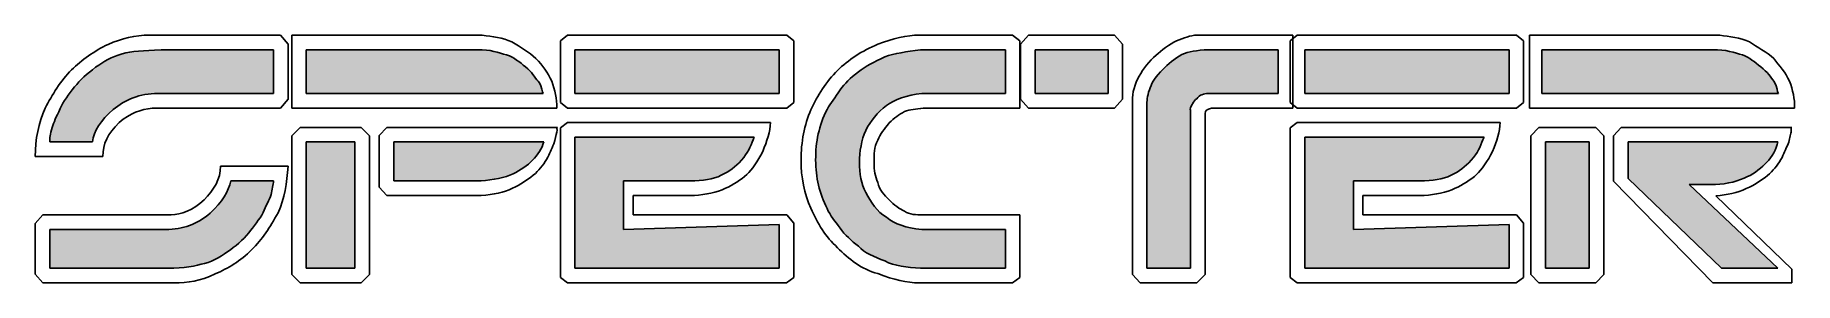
# Model space of a CAD drawing. Header units: inches. Extents: x 0 to 63.8, y 0 to 9.
import ezdxf

# ---------------------------------------------------------------- set-up
doc = ezdxf.new("R2010")
doc.units = ezdxf.units.IN
doc.header["$MEASUREMENT"] = 0

msp = doc.modelspace()

# ---------------------------------------------------------------- hatches: boundary and pattern name
h = msp.add_hatch(color=256)
h.dxf.hatch_style = 1
edge = h.paths.add_edge_path()
edge.add_spline(control_points=[(2.825, 6.29), (3.254, 6.642), (3.796, 6.877), (4.448, 6.877)], knot_values=[0, 0, 0, 0, 1, 1, 1, 1], degree=3, periodic=0)
edge.add_line((4.448, 6.877), (8.64, 6.877))
edge.add_line((8.64, 6.877), (8.64, 8.464))
edge.add_line((8.64, 8.464), (4.561, 8.464))
edge.add_spline(control_points=[(4.561, 8.464), (3.915, 8.415), (3.496, 8.423), (3.153, 8.313)], knot_values=[0, 0, 0, 0, 1, 1, 1, 1], degree=3, periodic=0)
edge.add_spline(control_points=[(3.153, 8.313), (2.757, 8.195), (2.489, 8.04), (2.191, 7.825)], knot_values=[0, 0, 0, 0, 1, 1, 1, 1], degree=3, periodic=0)
edge.add_spline(control_points=[(2.191, 7.825), (1.869, 7.589), (1.637, 7.371), (1.422, 7.111)], knot_values=[0, 0, 0, 0, 1, 1, 1, 1], degree=3, periodic=0)
edge.add_spline(control_points=[(1.422, 7.111), (1.203, 6.831), (1.033, 6.588), (0.901, 6.325)], knot_values=[0, 0, 0, 0, 1, 1, 1, 1], degree=3, periodic=0)
edge.add_spline(control_points=[(0.901, 6.325), (0.762, 6.014), (0.673, 5.836), (0.615, 5.639)], knot_values=[0, 0, 0, 0, 1, 1, 1, 1], degree=3, periodic=0)
edge.add_spline(control_points=[(0.615, 5.639), (0.529, 5.386), (0.529, 5.268), (0.529, 5.116)], knot_values=[0, 0, 0, 0, 1, 1, 1, 1], degree=3, periodic=0)
edge.add_line((0.529, 5.116), (2.081, 5.116))
edge.add_spline(control_points=[(2.081, 5.116), (2.1, 5.508), (2.395, 5.9), (2.825, 6.29)], knot_values=[0, 0, 0, 0, 1, 1, 1, 1], degree=3, periodic=0)
edge = h.paths.add_edge_path()
edge.add_spline(control_points=[(7.089, 3.704), (7.011, 3.324), (6.774, 2.934), (6.344, 2.536)], knot_values=[0, 0, 0, 0, 1, 1, 1, 1], degree=3, periodic=0)
edge.add_spline(control_points=[(6.344, 2.536), (5.857, 2.117), (5.374, 1.941), (4.724, 1.941)], knot_values=[0, 0, 0, 0, 1, 1, 1, 1], degree=3, periodic=0)
edge.add_line((4.724, 1.941), (0.529, 1.941))
edge.add_line((0.529, 1.941), (0.529, 0.529))
edge.add_line((0.529, 0.529), (4.611, 0.529))
edge.add_spline(control_points=[(4.611, 0.529), (5.196, 0.522), (5.673, 0.569), (6.016, 0.673)], knot_values=[0, 0, 0, 0, 1, 1, 1, 1], degree=3, periodic=0)
edge.add_spline(control_points=[(6.016, 0.673), (6.353, 0.729), (6.681, 0.93), (6.978, 1.133)], knot_values=[0, 0, 0, 0, 1, 1, 1, 1], degree=3, periodic=0)
edge.add_spline(control_points=[(6.978, 1.133), (7.243, 1.312), (7.532, 1.563), (7.747, 1.811)], knot_values=[0, 0, 0, 0, 1, 1, 1, 1], degree=3, periodic=0)
edge.add_spline(control_points=[(7.747, 1.811), (7.908, 2.043), (8.136, 2.306), (8.268, 2.552)], knot_values=[0, 0, 0, 0, 1, 1, 1, 1], degree=3, periodic=0)
edge.add_spline(control_points=[(8.268, 2.552), (8.349, 2.773), (8.495, 3.018), (8.552, 3.206)], knot_values=[0, 0, 0, 0, 1, 1, 1, 1], degree=3, periodic=0)
edge.add_spline(control_points=[(8.552, 3.206), (8.582, 3.385), (8.64, 3.561), (8.64, 3.704)], knot_values=[0, 0, 0, 0, 1, 1, 1, 1], degree=3, periodic=0)
edge.add_line((8.64, 3.704), (7.089, 3.704))
edge = h.paths.add_edge_path()
edge.add_line((9.827, 8.464), (9.827, 6.877))
edge.add_line((9.827, 6.877), (18.409, 6.877))
edge.add_spline(control_points=[(18.409, 6.877), (18.371, 6.929), (18.366, 7.115), (18.282, 7.263)], knot_values=[0, 0, 0, 0, 1, 1, 1, 1], degree=3, periodic=0)
edge.add_spline(control_points=[(18.282, 7.263), (18.142, 7.401), (18.056, 7.581), (17.858, 7.772)], knot_values=[0, 0, 0, 0, 1, 1, 1, 1], degree=3, periodic=0)
edge.add_spline(control_points=[(17.858, 7.772), (17.628, 7.96), (17.439, 8.12), (17.196, 8.241)], knot_values=[0, 0, 0, 0, 1, 1, 1, 1], degree=3, periodic=0)
edge.add_spline(control_points=[(17.196, 8.241), (16.91, 8.322), (16.624, 8.438), (16.202, 8.464)], knot_values=[0, 0, 0, 0, 1, 1, 1, 1], degree=3, periodic=0)
edge.add_line((16.202, 8.464), (9.827, 8.464))
edge = h.paths.add_edge_path()
edge.add_line((13.002, 5.116), (13.002, 3.704))
edge.add_line((13.002, 3.704), (16.16, 3.704))
edge.add_spline(control_points=[(16.16, 3.704), (16.59, 3.733), (17.031, 3.82), (17.323, 3.964)], knot_values=[0, 0, 0, 0, 1, 1, 1, 1], degree=3, periodic=0)
edge.add_spline(control_points=[(17.323, 3.964), (17.586, 4.081), (17.85, 4.27), (18.029, 4.449)], knot_values=[0, 0, 0, 0, 1, 1, 1, 1], degree=3, periodic=0)
edge.add_spline(control_points=[(18.029, 4.449), (18.211, 4.643), (18.375, 4.878), (18.434, 5.116)], knot_values=[0, 0, 0, 0, 1, 1, 1, 1], degree=3, periodic=0)
edge.add_line((18.434, 5.116), (13.002, 5.116))
h.paths.add_polyline_path([(11.591, 5.116), (9.827, 5.116), (9.827, 0.529), (11.591, 0.529)])
h.paths.add_polyline_path([(26.973, 6.877), (26.973, 8.464), (19.567, 8.464), (19.567, 6.877)])
edge = h.paths.add_edge_path()
edge.add_line((21.331, 3.704), (23.911, 3.704))
edge.add_spline(control_points=[(23.911, 3.704), (24.359, 3.728), (24.675, 3.787), (24.989, 3.966)], knot_values=[0, 0, 0, 0, 1, 1, 1, 1], degree=3, periodic=0)
edge.add_spline(control_points=[(24.989, 3.966), (25.259, 4.116), (25.45, 4.265), (25.686, 4.553)], knot_values=[0, 0, 0, 0, 1, 1, 1, 1], degree=3, periodic=0)
edge.add_spline(control_points=[(25.686, 4.553), (25.88, 4.794), (25.957, 5.04), (26.066, 5.292)], knot_values=[0, 0, 0, 0, 1, 1, 1, 1], degree=3, periodic=0)
edge.add_line((26.066, 5.292), (19.567, 5.292))
edge.add_line((19.567, 5.292), (19.567, 0.529))
edge.add_line((19.567, 0.529), (26.973, 0.529))
edge.add_line((26.973, 0.529), (26.973, 2.117))
edge.add_line((26.973, 2.117), (21.331, 1.941))
edge.add_line((21.331, 1.941), (21.331, 3.704))
edge = h.paths.add_edge_path()
edge.add_spline(control_points=[(28.704, 6.298), (28.408, 5.703), (28.29, 5.132), (28.29, 4.46)], knot_values=[0, 0, 0, 0, 1, 1, 1, 1], degree=3, periodic=0)
edge.add_spline(control_points=[(28.29, 4.46), (28.29, 3.822), (28.428, 3.25), (28.704, 2.696)], knot_values=[0, 0, 0, 0, 1, 1, 1, 1], degree=3, periodic=0)
edge.add_spline(control_points=[(28.704, 2.696), (28.817, 2.444), (28.995, 2.225), (29.175, 1.99)], knot_values=[0, 0, 0, 0, 1, 1, 1, 1], degree=3, periodic=0)
edge.add_spline(control_points=[(29.175, 1.99), (29.354, 1.738), (29.576, 1.534), (29.839, 1.329)], knot_values=[0, 0, 0, 0, 1, 1, 1, 1], degree=3, periodic=0)
edge.add_spline(control_points=[(29.839, 1.329), (30.058, 1.092), (30.422, 0.944), (30.793, 0.794)], knot_values=[0, 0, 0, 0, 1, 1, 1, 1], degree=3, periodic=0)
edge.add_spline(control_points=[(30.793, 0.794), (31.155, 0.614), (31.599, 0.555), (32.094, 0.529)], knot_values=[0, 0, 0, 0, 1, 1, 1, 1], degree=3, periodic=0)
edge.add_line((32.094, 0.529), (35.167, 0.529))
edge.add_line((35.167, 0.529), (35.167, 1.941))
edge.add_line((35.167, 1.941), (32.138, 1.941))
edge.add_spline(control_points=[(32.138, 1.941), (31.548, 1.992), (31.168, 2.138), (30.854, 2.379)], knot_values=[0, 0, 0, 0, 1, 1, 1, 1], degree=3, periodic=0)
edge.add_spline(control_points=[(30.854, 2.379), (30.51, 2.592), (30.292, 2.923), (30.107, 3.285)], knot_values=[0, 0, 0, 0, 1, 1, 1, 1], degree=3, periodic=0)
edge.add_spline(control_points=[(30.107, 3.285), (29.937, 3.584), (29.878, 3.983), (29.878, 4.371)], knot_values=[0, 0, 0, 0, 1, 1, 1, 1], degree=3, periodic=0)
edge.add_spline(control_points=[(29.878, 4.371), (29.878, 4.764), (29.954, 5.198), (30.107, 5.534)], knot_values=[0, 0, 0, 0, 1, 1, 1, 1], degree=3, periodic=0)
edge.add_spline(control_points=[(30.107, 5.534), (30.275, 5.872), (30.541, 6.194), (30.854, 6.436)], knot_values=[0, 0, 0, 0, 1, 1, 1, 1], degree=3, periodic=0)
edge.add_spline(control_points=[(30.854, 6.436), (31.136, 6.649), (31.596, 6.825), (32.138, 6.877)], knot_values=[0, 0, 0, 0, 1, 1, 1, 1], degree=3, periodic=0)
edge.add_line((32.138, 6.877), (35.167, 6.877))
edge.add_line((35.167, 6.877), (35.167, 8.464))
edge.add_line((35.167, 8.464), (32.094, 8.464))
edge.add_spline(control_points=[(32.094, 8.464), (31.566, 8.38), (31.166, 8.35), (30.793, 8.2)], knot_values=[0, 0, 0, 0, 1, 1, 1, 1], degree=3, periodic=0)
edge.add_spline(control_points=[(30.793, 8.2), (30.41, 8.02), (30.104, 7.87), (29.839, 7.665)], knot_values=[0, 0, 0, 0, 1, 1, 1, 1], degree=3, periodic=0)
edge.add_spline(control_points=[(29.839, 7.665), (29.531, 7.432), (29.355, 7.238), (29.175, 7.003)], knot_values=[0, 0, 0, 0, 1, 1, 1, 1], degree=3, periodic=0)
edge.add_spline(control_points=[(29.175, 7.003), (28.994, 6.726), (28.837, 6.533), (28.704, 6.298)], knot_values=[0, 0, 0, 0, 1, 1, 1, 1], degree=3, periodic=0)
h.paths.add_polyline_path([(38.888, 6.877), (38.888, 8.464), (36.242, 8.464), (36.242, 6.877)])
h.paths.add_polyline_path([(56.331, 5.116), (54.743, 5.116), (54.743, 0.529), (56.331, 0.529)])
edge = h.paths.add_edge_path()
edge.add_line((57.742, 5.116), (57.742, 3.79))
edge.add_line((57.742, 3.79), (61.129, 0.529))
edge.add_line((61.129, 0.529), (63.163, 0.529))
edge.add_line((63.163, 0.529), (59.95, 3.569))
edge.add_line((59.95, 3.569), (60.903, 3.569))
edge.add_spline(control_points=[(60.903, 3.569), (61.33, 3.589), (61.771, 3.698), (62.063, 3.856)], knot_values=[0, 0, 0, 0, 1, 1, 1, 1], degree=3, periodic=0)
edge.add_spline(control_points=[(62.063, 3.856), (62.326, 3.964), (62.591, 4.19), (62.769, 4.385)], knot_values=[0, 0, 0, 0, 1, 1, 1, 1], degree=3, periodic=0)
edge.add_spline(control_points=[(62.769, 4.385), (62.951, 4.562), (63.115, 4.856), (63.174, 5.116)], knot_values=[0, 0, 0, 0, 1, 1, 1, 1], degree=3, periodic=0)
edge.add_line((63.174, 5.116), (57.742, 5.116))
edge = h.paths.add_edge_path()
edge.add_line((54.608, 8.464), (54.608, 6.877))
edge.add_line((54.608, 6.877), (63.191, 6.877))
edge.add_spline(control_points=[(63.191, 6.877), (63.138, 6.929), (63.148, 7.115), (63.064, 7.263)], knot_values=[0, 0, 0, 0, 1, 1, 1, 1], degree=3, periodic=0)
edge.add_spline(control_points=[(63.064, 7.263), (62.969, 7.401), (62.838, 7.581), (62.64, 7.772)], knot_values=[0, 0, 0, 0, 1, 1, 1, 1], degree=3, periodic=0)
edge.add_spline(control_points=[(62.64, 7.772), (62.396, 7.96), (62.221, 8.12), (61.978, 8.241)], knot_values=[0, 0, 0, 0, 1, 1, 1, 1], degree=3, periodic=0)
edge.add_spline(control_points=[(61.978, 8.241), (61.736, 8.322), (61.406, 8.438), (60.983, 8.464)], knot_values=[0, 0, 0, 0, 1, 1, 1, 1], degree=3, periodic=0)
edge.add_line((60.983, 8.464), (54.608, 8.464))
h.paths.add_polyline_path([(53.426, 6.877), (53.426, 8.464), (46.02, 8.464), (46.02, 6.877)])
edge = h.paths.add_edge_path()
edge.add_line((46.02, 5.292), (46.02, 0.529))
edge.add_line((46.02, 0.529), (53.426, 0.529))
edge.add_line((53.426, 0.529), (53.426, 2.117))
edge.add_line((53.426, 2.117), (47.784, 1.941))
edge.add_line((47.784, 1.941), (47.784, 3.704))
edge.add_line((47.784, 3.704), (50.364, 3.704))
edge.add_spline(control_points=[(50.364, 3.704), (50.812, 3.728), (51.128, 3.787), (51.442, 3.966)], knot_values=[0, 0, 0, 0, 1, 1, 1, 1], degree=3, periodic=0)
edge.add_spline(control_points=[(51.442, 3.966), (51.712, 4.116), (51.903, 4.265), (52.139, 4.553)], knot_values=[0, 0, 0, 0, 1, 1, 1, 1], degree=3, periodic=0)
edge.add_spline(control_points=[(52.139, 4.553), (52.333, 4.794), (52.41, 5.04), (52.519, 5.292)], knot_values=[0, 0, 0, 0, 1, 1, 1, 1], degree=3, periodic=0)
edge.add_line((52.519, 5.292), (46.02, 5.292))
edge = h.paths.add_edge_path()
edge.add_line((40.299, 0.529), (41.884, 0.529))
edge.add_line((41.884, 0.529), (41.884, 6.273))
edge.add_spline(control_points=[(41.884, 6.273), (41.826, 6.299), (41.901, 6.397), (41.936, 6.469)], knot_values=[0, 0, 0, 0, 1, 1, 1, 1], degree=3, periodic=0)
edge.add_spline(control_points=[(41.936, 6.469), (41.954, 6.501), (42.014, 6.604), (42.065, 6.662)], knot_values=[0, 0, 0, 0, 1, 1, 1, 1], degree=3, periodic=0)
edge.add_spline(control_points=[(42.065, 6.662), (42.118, 6.676), (42.178, 6.771), (42.245, 6.813)], knot_values=[0, 0, 0, 0, 1, 1, 1, 1], degree=3, periodic=0)
edge.add_spline(control_points=[(42.245, 6.813), (42.309, 6.819), (42.382, 6.877), (42.46, 6.877)], knot_values=[0, 0, 0, 0, 1, 1, 1, 1], degree=3, periodic=0)
edge.add_line((42.46, 6.877), (45.059, 6.877))
edge.add_line((45.059, 6.877), (45.059, 8.464))
edge.add_line((45.059, 8.464), (42.377, 8.464))
edge.add_spline(control_points=[(42.377, 8.464), (41.975, 8.406), (41.719, 8.388), (41.473, 8.235)], knot_values=[0, 0, 0, 0, 1, 1, 1, 1], degree=3, periodic=0)
edge.add_spline(control_points=[(41.473, 8.235), (41.188, 8.044), (41, 7.894), (40.795, 7.662)], knot_values=[0, 0, 0, 0, 1, 1, 1, 1], degree=3, periodic=0)
edge.add_spline(control_points=[(40.795, 7.662), (40.543, 7.406), (40.457, 7.214), (40.392, 7.009)], knot_values=[0, 0, 0, 0, 1, 1, 1, 1], degree=3, periodic=0)
edge.add_spline(control_points=[(40.392, 7.009), (40.299, 6.759), (40.299, 6.607), (40.299, 6.422)], knot_values=[0, 0, 0, 0, 1, 1, 1, 1], degree=3, periodic=0)
edge.add_line((40.299, 6.422), (40.299, 0.529))

# ---------------------------------------------------------------- linework, layer by layer
at = {"color": 0}
for p, q in [((4.131, 8.993), (8.891, 8.993)), ((8.891, 8.993), (9.169, 8.668)), ((9.298, 8.993), (16.204, 8.993)), ((9.298, 6.822), (9.298, 8.993)), ((19.038, 8.789), (19.297, 8.993)), ((19.297, 8.993), (27.243, 8.993)), ((27.243, 8.993), (27.502, 8.789)), ((32.036, 8.993), (35.426, 8.993)), ((35.426, 8.993), (35.696, 8.789)), ((35.713, 8.668), (36.01, 8.993)), ((36.01, 8.993), (39.119, 8.993)), ((39.119, 8.993), (39.417, 8.668)), ((42.107, 8.993), (45.588, 8.993)), ((45.491, 8.789), (45.75, 8.993)), ((45.588, 8.993), (45.588, 6.347)), ((45.75, 8.993), (53.696, 8.993)), ((53.696, 8.993), (53.955, 8.789)), ((54.165, 8.993), (61.071, 8.993)), ((54.165, 6.822), (54.165, 8.993)), ((8.64, 8.464), (4.561, 8.464)), ((8.64, 6.877), (8.64, 8.464)), ((9.169, 8.668), (9.169, 6.673)), ((16.202, 8.464), (9.827, 8.464)), ((9.827, 8.464), (9.827, 6.877)), ((19.038, 6.552), (19.038, 8.789)), ((26.973, 8.464), (19.567, 8.464)), ((19.567, 8.464), (19.567, 6.877)), ((26.973, 6.877), (26.973, 8.464)), ((27.502, 8.789), (27.502, 6.552)), ((35.167, 8.464), (32.094, 8.464)), ((35.167, 6.877), (35.167, 8.464)), ((35.696, 8.789), (35.696, 6.347)), ((35.713, 6.673), (35.713, 8.668)), ((38.888, 8.464), (36.242, 8.464)), ((36.242, 8.464), (36.242, 6.877)), ((38.888, 6.877), (38.888, 8.464)), ((39.417, 8.668), (39.417, 6.673)), ((45.059, 8.464), (42.377, 8.464)), ((45.059, 6.877), (45.059, 8.464)), ((45.491, 6.552), (45.491, 8.789)), ((53.426, 8.464), (46.02, 8.464)), ((46.02, 8.464), (46.02, 6.877)), ((53.426, 6.877), (53.426, 8.464)), ((53.955, 8.789), (53.955, 6.552)), ((60.983, 8.464), (54.608, 8.464)), ((54.608, 8.464), (54.608, 6.877)), ((4.448, 6.877), (8.64, 6.877)), ((9.169, 6.673), (8.891, 6.347)), ((9.298, 6.347), (9.298, 6.822)), ((9.827, 6.877), (18.409, 6.877)), ((19.297, 6.347), (19.038, 6.552)), ((19.567, 6.877), (26.973, 6.877)), ((27.502, 6.552), (27.243, 6.347)), ((32.138, 6.877), (35.167, 6.877)), ((36.01, 6.347), (35.713, 6.673)), ((36.242, 6.877), (38.888, 6.877)), ((39.417, 6.673), (39.119, 6.347)), ((39.77, 0.309), (39.77, 6.615)), ((40.299, 6.422), (40.299, 0.529)), ((42.46, 6.877), (45.059, 6.877)), ((45.75, 6.347), (45.491, 6.552)), ((46.02, 6.877), (53.426, 6.877)), ((53.955, 6.552), (53.696, 6.347)), ((54.165, 6.347), (54.165, 6.822)), ((54.608, 6.877), (63.191, 6.877)), ((8.891, 6.347), (4.244, 6.347)), ((18.908, 6.347), (9.298, 6.347)), ((19.297, 5.818), (19.038, 5.628)), ((27.243, 6.347), (19.297, 6.347)), ((26.648, 5.818), (19.297, 5.818)), ((26.648, 5.818), (26.648, 5.818)), ((35.696, 6.347), (32.193, 6.347)), ((39.119, 6.347), (36.01, 6.347)), ((41.884, 0.529), (41.884, 6.273)), ((42.413, 6.146), (42.413, 0.301)), ((45.588, 6.347), (42.636, 6.347)), ((45.75, 5.818), (45.491, 5.628)), ((53.696, 6.347), (45.75, 6.347)), ((53.101, 5.818), (45.75, 5.818)), ((53.101, 5.818), (53.101, 5.818)), ((63.775, 6.347), (54.165, 6.347)), ((0.529, 5.116), (2.081, 5.116)), ((9.298, 5.341), (9.606, 5.645)), ((9.298, 0.303), (9.298, 5.341)), ((9.606, 5.645), (11.811, 5.645)), ((11.591, 5.116), (9.827, 5.116)), ((9.827, 5.116), (9.827, 0.529)), ((11.591, 0.529), (11.591, 5.116)), ((11.811, 5.645), (12.12, 5.341)), ((12.12, 5.341), (12.12, 0.303)), ((12.473, 5.344), (12.751, 5.645)), ((12.473, 3.476), (12.473, 5.344)), ((12.751, 5.645), (18.933, 5.645)), ((18.434, 5.116), (13.002, 5.116)), ((13.002, 5.116), (13.002, 3.704)), ((19.038, 5.628), (19.038, 0.193)), ((19.567, 5.292), (26.066, 5.292)), ((19.567, 0.529), (19.567, 5.292)), ((45.491, 5.628), (45.491, 0.193)), ((46.02, 5.292), (52.519, 5.292)), ((46.02, 0.529), (46.02, 5.292)), ((54.214, 5.341), (54.504, 5.645)), ((54.214, 0.303), (54.214, 5.341)), ((54.504, 5.645), (56.571, 5.645)), ((56.331, 5.116), (54.743, 5.116)), ((54.743, 5.116), (54.743, 0.529)), ((56.331, 0.529), (56.331, 5.116)), ((56.571, 5.645), (56.86, 5.341)), ((56.86, 5.341), (56.86, 0.303)), ((57.213, 5.341), (57.491, 5.645)), ((57.213, 3.688), (57.213, 5.341)), ((57.491, 5.645), (63.673, 5.645)), ((63.174, 5.116), (57.742, 5.116)), ((57.742, 5.116), (57.742, 3.79)), ((2.45, 4.586), (0, 4.586)), ((6.719, 4.234), (9.169, 4.234)), ((28.29, 4.46), (28.29, 4.46)), ((8.64, 3.704), (7.089, 3.704)), ((12.751, 3.175), (12.473, 3.476)), ((13.002, 3.704), (16.16, 3.704)), ((23.911, 3.704), (21.331, 3.704)), ((21.331, 3.704), (21.331, 1.941)), ((50.364, 3.704), (47.784, 3.704)), ((47.784, 3.704), (47.784, 1.941)), ((60.818, 0), (57.213, 3.688)), ((57.742, 3.79), (61.129, 0.529)), ((63.163, 0.529), (59.95, 3.569)), ((59.95, 3.569), (60.903, 3.569)), ((16.166, 3.175), (12.751, 3.175)), ((21.67, 2.47), (21.67, 3.175)), ((21.67, 3.175), (23.9, 3.175)), ((48.123, 2.47), (48.123, 3.175)), ((48.123, 3.175), (50.353, 3.175)), ((60.917, 3.156), (63.673, 0.494)), ((0, 2.158), (0.278, 2.47)), ((0, 0.312), (0, 2.158)), ((0.278, 2.47), (4.928, 2.47)), ((4.724, 1.941), (0.529, 1.941)), ((0.529, 1.941), (0.529, 0.529)), ((21.331, 1.941), (26.973, 2.117)), ((27.243, 2.47), (21.67, 2.47)), ((26.973, 2.117), (26.973, 0.529)), ((27.502, 2.164), (27.243, 2.47)), ((27.502, 0.19), (27.502, 2.164)), ((35.167, 1.941), (32.138, 1.941)), ((32.193, 2.47), (35.696, 2.47)), ((35.167, 0.529), (35.167, 1.941)), ((35.696, 2.47), (35.696, 0.19)), ((47.784, 1.941), (53.426, 2.117)), ((53.696, 2.47), (48.123, 2.47)), ((53.426, 2.117), (53.426, 0.529)), ((53.955, 2.164), (53.696, 2.47)), ((53.955, 0.19), (53.955, 2.164)), ((0.278, 0), (0, 0.312)), ((5.041, 0), (0.278, 0)), ((0.529, 0.529), (4.611, 0.529)), ((9.606, 0), (9.298, 0.303)), ((11.811, 0), (9.606, 0)), ((9.827, 0.529), (11.591, 0.529)), ((12.12, 0.303), (11.811, 0)), ((19.038, 0.193), (19.297, 0)), ((19.297, 0), (27.229, 0)), ((26.973, 0.529), (19.567, 0.529)), ((27.229, 0), (27.502, 0.19)), ((35.426, 0), (32.036, 0)), ((32.094, 0.529), (35.167, 0.529)), ((35.696, 0.19), (35.426, 0)), ((40.059, 0), (39.77, 0.309)), ((42.112, 0), (40.059, 0)), ((40.299, 0.529), (41.884, 0.529)), ((42.413, 0.301), (42.112, 0)), ((45.491, 0.193), (45.75, 0)), ((45.75, 0), (53.682, 0)), ((53.426, 0.529), (46.02, 0.529)), ((53.682, 0), (53.955, 0.19)), ((54.504, 0), (54.214, 0.303)), ((56.571, 0), (54.504, 0)), ((54.743, 0.529), (56.331, 0.529)), ((56.86, 0.303), (56.571, 0)), ((63.673, 0), (60.818, 0)), ((61.129, 0.529), (63.163, 0.529)), ((63.673, 0.494), (63.673, 0))]:
    msp.add_line(p, q, dxfattribs=at)
for points in [[(2.646, 8.657), (3.14, 8.876), (3.635, 8.993), (4.131, 8.993)], [(16.204, 8.993), (16.575, 8.935), (16.942, 8.911), (17.276, 8.748)], [(30.55, 8.66), (31.075, 8.876), (31.618, 8.993), (32.036, 8.993)], [(41.376, 8.792), (41.629, 8.876), (41.879, 8.993), (42.107, 8.993)], [(61.071, 8.993), (61.4, 8.935), (61.809, 8.911), (62.144, 8.748)], [(1.32, 7.734), (1.683, 8.076), (2.153, 8.433), (2.646, 8.657)], [(3.153, 8.313), (2.757, 8.195), (2.489, 8.04), (2.191, 7.825)], [(4.561, 8.464), (3.915, 8.415), (3.496, 8.423), (3.153, 8.313)], [(17.196, 8.241), (16.91, 8.322), (16.624, 8.438), (16.202, 8.464)], [(17.276, 8.748), (17.597, 8.551), (17.903, 8.385), (18.153, 8.144)], [(29.084, 7.714), (29.46, 8.079), (29.978, 8.437), (30.55, 8.66)], [(32.094, 8.464), (31.566, 8.38), (31.166, 8.35), (30.793, 8.2)], [(40.63, 8.266), (40.818, 8.434), (41.119, 8.66), (41.376, 8.792)], [(42.377, 8.464), (41.975, 8.406), (41.719, 8.388), (41.473, 8.235)], [(61.978, 8.241), (61.736, 8.322), (61.406, 8.438), (60.983, 8.464)], [(62.144, 8.748), (62.422, 8.551), (62.77, 8.385), (63.02, 8.144)], [(0.367, 6.342), (0.606, 6.824), (0.929, 7.344), (1.32, 7.734)], [(2.191, 7.825), (1.869, 7.589), (1.637, 7.371), (1.422, 7.111)], [(17.858, 7.772), (17.628, 7.96), (17.439, 8.12), (17.196, 8.241)], [(18.282, 7.263), (18.142, 7.401), (18.056, 7.581), (17.858, 7.772)], [(18.153, 8.144), (18.391, 7.895), (18.592, 7.632), (18.723, 7.323)], [(28.12, 6.284), (28.357, 6.795), (28.68, 7.308), (29.084, 7.714)], [(29.839, 7.665), (29.531, 7.432), (29.355, 7.238), (29.175, 7.003)], [(30.793, 8.2), (30.41, 8.02), (30.104, 7.87), (29.839, 7.665)], [(40.018, 7.508), (40.161, 7.763), (40.388, 8.049), (40.63, 8.266)], [(40.795, 7.662), (40.543, 7.406), (40.457, 7.214), (40.392, 7.009)], [(41.473, 8.235), (41.188, 8.044), (41, 7.894), (40.795, 7.662)], [(62.64, 7.772), (62.396, 7.96), (62.221, 8.12), (61.978, 8.241)], [(63.064, 7.263), (62.969, 7.401), (62.838, 7.581), (62.64, 7.772)], [(63.02, 8.144), (63.216, 7.895), (63.46, 7.632), (63.59, 7.323)], [(1.422, 7.111), (1.203, 6.831), (1.033, 6.588), (0.901, 6.325)], [(18.409, 6.877), (18.371, 6.929), (18.366, 7.115), (18.282, 7.263)], [(18.723, 7.323), (18.829, 6.986), (18.917, 6.691), (18.908, 6.347)], [(39.77, 6.615), (39.77, 6.894), (39.852, 7.221), (40.018, 7.508)], [(63.191, 6.877), (63.138, 6.929), (63.148, 7.115), (63.064, 7.263)], [(63.59, 7.323), (63.713, 6.986), (63.784, 6.691), (63.775, 6.347)], [(2.825, 6.29), (3.254, 6.642), (3.796, 6.877), (4.448, 6.877)], [(29.175, 7.003), (28.994, 6.726), (28.837, 6.533), (28.704, 6.298)], [(30.107, 5.534), (30.275, 5.872), (30.541, 6.194), (30.854, 6.436)], [(30.854, 6.436), (31.136, 6.649), (31.596, 6.825), (32.138, 6.877)], [(40.392, 7.009), (40.299, 6.759), (40.299, 6.607), (40.299, 6.422)], [(41.884, 6.273), (41.826, 6.299), (41.901, 6.397), (41.936, 6.469)], [(41.936, 6.469), (41.954, 6.501), (42.014, 6.604), (42.065, 6.662)], [(42.065, 6.662), (42.118, 6.676), (42.178, 6.771), (42.245, 6.813)], [(42.245, 6.813), (42.309, 6.819), (42.382, 6.877), (42.46, 6.877)], [(0, 4.586), (0, 5.218), (0.122, 5.803), (0.367, 6.342)], [(0.901, 6.325), (0.762, 6.014), (0.673, 5.836), (0.615, 5.639)], [(2.081, 5.116), (2.1, 5.508), (2.395, 5.9), (2.825, 6.29)], [(3.043, 5.818), (2.633, 5.409), (2.45, 5.056), (2.45, 4.586)], [(4.244, 6.347), (3.836, 6.29), (3.44, 6.171), (3.043, 5.818)], [(26.375, 4.774), (26.522, 5.141), (26.648, 5.493), (26.648, 5.818)], [(27.761, 4.46), (27.761, 5.111), (27.881, 5.736), (28.12, 6.284)], [(28.704, 6.298), (28.408, 5.703), (28.29, 5.132), (28.29, 4.46)], [(30.958, 5.807), (30.769, 5.568), (30.639, 5.412), (30.545, 5.179)], [(31.515, 6.215), (31.309, 6.115), (31.14, 5.993), (30.958, 5.807)], [(32.193, 6.347), (31.923, 6.29), (31.704, 6.303), (31.515, 6.215)], [(42.636, 6.347), (42.472, 6.29), (42.413, 6.28), (42.413, 6.146)], [(52.828, 4.774), (52.975, 5.141), (53.101, 5.493), (53.101, 5.818)], [(0.615, 5.639), (0.529, 5.386), (0.529, 5.268), (0.529, 5.116)], [(18.029, 4.449), (18.211, 4.643), (18.375, 4.878), (18.434, 5.116)], [(18.914, 5.474), (18.87, 5.359), (18.865, 5.22), (18.806, 5.049)], [(18.933, 5.645), (18.896, 5.645), (18.926, 5.588), (18.914, 5.474)], [(26.066, 5.292), (25.957, 5.04), (25.88, 4.794), (25.686, 4.553)], [(29.878, 4.371), (29.878, 4.764), (29.954, 5.198), (30.107, 5.534)], [(30.545, 5.179), (30.407, 4.926), (30.407, 4.678), (30.407, 4.371)], [(52.519, 5.292), (52.41, 5.04), (52.333, 4.794), (52.139, 4.553)], [(62.769, 4.385), (62.951, 4.562), (63.115, 4.856), (63.174, 5.116)], [(63.654, 5.474), (63.612, 5.358), (63.607, 5.216), (63.546, 5.044)], [(63.673, 5.645), (63.636, 5.645), (63.666, 5.588), (63.654, 5.474)], [(18.539, 4.484), (18.398, 4.256), (18.26, 4.088), (18.056, 3.908)], [(18.806, 5.049), (18.694, 4.841), (18.658, 4.69), (18.539, 4.484)], [(25.686, 4.553), (25.45, 4.265), (25.259, 4.116), (24.989, 3.966)], [(25.796, 3.936), (25.982, 4.107), (26.193, 4.405), (26.375, 4.774)], [(52.139, 4.553), (51.903, 4.265), (51.712, 4.116), (51.442, 3.966)], [(52.249, 3.936), (52.435, 4.107), (52.646, 4.405), (52.828, 4.774)], [(63.279, 4.476), (63.138, 4.248), (63.001, 4.076), (62.797, 3.895)], [(63.546, 5.044), (63.434, 4.836), (63.398, 4.681), (63.279, 4.476)], [(6.124, 3.01), (6.478, 3.368), (6.719, 3.78), (6.719, 4.234)], [(9.169, 4.234), (9.112, 3.627), (9.047, 3.065), (8.803, 2.547)], [(16.16, 3.704), (16.59, 3.733), (17.031, 3.82), (17.323, 3.964)], [(18.056, 3.908), (17.815, 3.719), (17.602, 3.569), (17.301, 3.432)], [(17.323, 3.964), (17.586, 4.081), (17.85, 4.27), (18.029, 4.449)], [(24.989, 3.966), (24.675, 3.787), (24.359, 3.728), (23.911, 3.704)], [(25.019, 3.432), (25.281, 3.551), (25.594, 3.746), (25.796, 3.936)], [(28.12, 2.709), (27.878, 3.237), (27.761, 3.842), (27.761, 4.46)], [(28.29, 4.46), (28.29, 3.822), (28.428, 3.25), (28.704, 2.696)], [(30.107, 3.285), (29.937, 3.584), (29.878, 3.983), (29.878, 4.371)], [(30.407, 4.371), (30.407, 4.07), (30.453, 3.871), (30.545, 3.638)], [(51.442, 3.966), (51.128, 3.787), (50.812, 3.728), (50.364, 3.704)], [(51.472, 3.432), (51.734, 3.551), (52.047, 3.746), (52.249, 3.936)], [(60.903, 3.569), (61.33, 3.589), (61.771, 3.698), (62.063, 3.856)], [(62.797, 3.895), (62.556, 3.71), (62.336, 3.556), (62.022, 3.421)], [(62.063, 3.856), (62.326, 3.964), (62.591, 4.19), (62.769, 4.385)], [(7.089, 3.704), (7.011, 3.324), (6.774, 2.934), (6.344, 2.536)], [(8.268, 2.552), (8.349, 2.773), (8.495, 3.018), (8.552, 3.206)], [(8.552, 3.206), (8.582, 3.385), (8.64, 3.561), (8.64, 3.704)], [(17.301, 3.432), (16.98, 3.267), (16.623, 3.208), (16.166, 3.175)], [(23.9, 3.175), (24.298, 3.201), (24.705, 3.286), (25.019, 3.432)], [(30.854, 2.379), (30.51, 2.592), (30.292, 2.923), (30.107, 3.285)], [(30.545, 3.638), (30.593, 3.37), (30.776, 3.197), (30.958, 3.01)], [(50.353, 3.175), (50.751, 3.201), (51.158, 3.286), (51.472, 3.432)], [(62.022, 3.421), (61.694, 3.263), (61.341, 3.198), (60.917, 3.156)], [(4.928, 2.47), (5.275, 2.47), (5.729, 2.65), (6.124, 3.01)], [(7.747, 1.811), (7.908, 2.043), (8.136, 2.306), (8.268, 2.552)], [(29.084, 1.276), (28.65, 1.67), (28.358, 2.162), (28.12, 2.709)], [(28.704, 2.696), (28.817, 2.444), (28.995, 2.225), (29.175, 1.99)], [(30.958, 3.01), (31.133, 2.82), (31.326, 2.687), (31.515, 2.599)], [(31.515, 2.599), (31.687, 2.47), (31.93, 2.47), (32.193, 2.47)], [(6.344, 2.536), (5.857, 2.117), (5.374, 1.941), (4.724, 1.941)], [(8.803, 2.547), (8.505, 2.003), (8.241, 1.582), (7.849, 1.207)], [(29.175, 1.99), (29.354, 1.738), (29.576, 1.534), (29.839, 1.329)], [(32.138, 1.941), (31.548, 1.992), (31.168, 2.138), (30.854, 2.379)], [(6.978, 1.133), (7.243, 1.312), (7.532, 1.563), (7.747, 1.811)], [(30.55, 0.334), (29.931, 0.503), (29.49, 0.87), (29.084, 1.276)], [(29.839, 1.329), (30.058, 1.092), (30.422, 0.944), (30.793, 0.794)], [(4.611, 0.529), (5.196, 0.522), (5.673, 0.569), (6.016, 0.673)], [(6.016, 0.673), (6.353, 0.729), (6.681, 0.93), (6.978, 1.133)], [(7.849, 1.207), (7.428, 0.783), (7.015, 0.538), (6.521, 0.323)], [(30.793, 0.794), (31.155, 0.614), (31.599, 0.555), (32.094, 0.529)], [(6.521, 0.323), (5.971, 0.059), (5.535, 0), (5.041, 0)], [(32.036, 0), (31.605, 0), (31.124, 0.111), (30.55, 0.334)]]:
    msp.add_open_spline(points, degree=3, dxfattribs=at)

doc.saveas('drawing.dxf')
